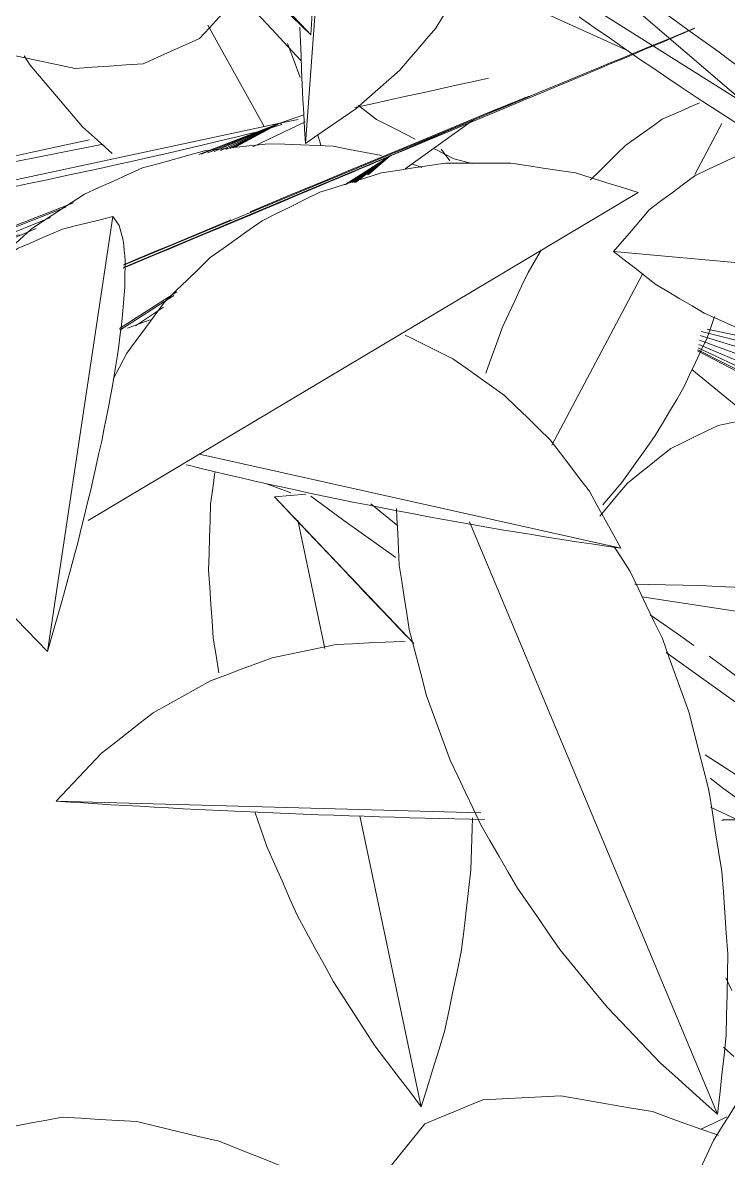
# Model space of a CAD drawing. Header units: metres. Extents: x 13.9 to 26.7, y -0.2 to 3.2.
# Drawn here: x 21.0924 to 21.1383, y 2.2329 to 2.3069 of the extents above; entities that cross this region are included whole.
import ezdxf

# ---------------------------------------------------------------- set-up
doc = ezdxf.new("R2010")
doc.units = ezdxf.units.M
doc.layers.add('Importações nas famílias', color=10, linetype='Continuous', lineweight=5)
doc.layers.add('Vegetação', color=7, linetype='Continuous', lineweight=5)

# ---------------------------------------------------------------- blocks, each defined once
blk = doc.blocks.new('Planta_pergolado_12200 - plantas pergolado_skp_Component_12-V3738-Corte 1')
at = {"layer": 'Importações nas famílias'}
for p, q in [((21.138164, 2.244692), (21.138551, 2.243865)), ((21.138024, 2.240172), (21.138683, 2.239557)), ((21.140449, 2.239613), (21.140714, 2.238953)), ((21.139446, 2.238845), (21.140152, 2.238187))]:
    blk.add_line(p, q, dxfattribs=at)
blk = doc.blocks.new('Planta_pergolado_12200 - plantas pergolado_skp_Component_12-V1578-Corte 1')
at = {"layer": 'Importações nas famílias'}
blk.add_line((16.753862, 2.277724), (16.723552, 2.273117), dxfattribs=at)
at = {"layer": 'Importações nas famílias', "flags": 128}
for points in [[(16.745589, 2.289596), (16.746412, 2.289422), (16.747235, 2.289247), (16.748059, 2.289073), (16.748882, 2.288898)], [(16.748882, 2.288898), (16.749655, 2.288524), (16.750429, 2.28815), (16.751202, 2.287775), (16.751975, 2.287401)], [(16.751975, 2.287401), (16.75268, 2.286836), (16.753386, 2.286271), (16.754091, 2.285706), (16.754796, 2.285141)], [(16.754796, 2.285141), (16.755417, 2.284399), (16.756037, 2.283656), (16.756589, 2.282995)], [(16.745657, 2.278274), (16.744638, 2.278205), (16.743618, 2.278136), (16.742599, 2.278067), (16.741579, 2.277997)], [(16.750013, 2.278461), (16.748924, 2.278415), (16.747835, 2.278368), (16.746746, 2.278321), (16.745657, 2.278274)], [(16.754321, 2.278551), (16.753452, 2.278533), (16.752306, 2.278509), (16.751159, 2.278485), (16.750013, 2.278461)], [(16.737825, 2.277634), (16.736978, 2.277523), (16.736131, 2.277411), (16.735284, 2.2773), (16.734437, 2.277189)], [(16.741579, 2.277997), (16.740641, 2.277907), (16.739702, 2.277816), (16.738764, 2.277725), (16.737825, 2.277634)], [(16.723787, 2.273521), (16.724177, 2.274194), (16.724802, 2.275271), (16.725427, 2.276348), (16.725908, 2.277176)], [(16.731451, 2.276665), (16.730814, 2.276517), (16.730176, 2.276368), (16.729539, 2.276219), (16.728901, 2.276071)], [(16.734437, 2.277189), (16.73369, 2.277058), (16.732944, 2.276927), (16.732197, 2.276796), (16.731451, 2.276665)], [(16.728901, 2.276071), (16.72838, 2.275906), (16.727859, 2.275741), (16.727338, 2.275576), (16.726816, 2.275411)], [(16.726816, 2.275411), (16.726417, 2.275231), (16.726017, 2.275052), (16.725618, 2.274872), (16.725219, 2.274693)], [(16.725219, 2.274693), (16.724946, 2.274501), (16.724673, 2.274309), (16.7244, 2.274117), (16.724127, 2.273925)], [(16.724127, 2.273925), (16.723983, 2.273723), (16.723839, 2.273521), (16.723696, 2.273319), (16.723552, 2.273117)]]:
    blk.add_lwpolyline(points, dxfattribs=at)
blk = doc.blocks.new('Planta_pergolado_12200 - plantas pergolado_skp_Component_17-V3739-Corte 1')
at = {"layer": 'Importações nas famílias'}
for p, q in [((21.119619, 2.298685), (21.120197, 2.297925)), ((21.136502, 2.286534), (21.145351, 2.283795)), ((21.136552, 2.286808), (21.146796, 2.284205)), ((21.142204, 2.285835), (21.136954, 2.286945)), ((21.136321, 2.285533), (21.14271, 2.282203)), ((21.136334, 2.2856), (21.142917, 2.282266)), ((21.13636, 2.285744), (21.142994, 2.282591)), ((21.136399, 2.285962), (21.14175, 2.283669)), ((21.136449, 2.286237), (21.143141, 2.283757)), ((21.13595, 2.284328), (21.139894, 2.281079))]:
    blk.add_line(p, q, dxfattribs=at)
blk = doc.blocks.new('Planta_pergolado_12200 - plantas pergolado_skp_Component_16-V3740-Corte 1')
for name in ['Planta_pergolado_12200 - plantas pergolado_skp_Component_17-V3739-Corte 1', 'Planta_pergolado_12200 - plantas pergolado_skp_Component_12-V3738-Corte 1']:
    blk.add_blockref(name, (0, 0))
at = {"extrusion": (0, 0, -1), "zscale": -1}
blk.add_blockref('Planta_pergolado_12200 - plantas pergolado_skp_Component_12-V1578-Corte 1', (-37.88655, -0.008219), dxfattribs=at)
blk = doc.blocks.new('Planta_pergolado_12200 - plantas pergolado_skp_-V3748-Corte 1')
blk.add_blockref('Planta_pergolado_12200 - plantas pergolado_skp_Component_16-V3740-Corte 1', (0, 0))
blk = doc.blocks.new('Planta_pergolado_12200 - plantas pergolado_skp_-V3749-Corte 1')
blk.add_blockref('Planta_pergolado_12200 - plantas pergolado_skp_-V3748-Corte 1', (0, 0))
blk = doc.blocks.new('Planta_pergolado_12200 - plantas pergolado_skp_Component_12-V1787-Corte 1')
at = {"layer": 'Importações nas famílias'}
blk.add_line((16.755691, 2.30023), (16.705286, 2.295595), dxfattribs=at)
at = {"layer": 'Importações nas famílias', "flags": 128}
for points in [[(16.746856, 2.306849), (16.747743, 2.306429), (16.74863, 2.306009), (16.749518, 2.30559), (16.750405, 2.30517)], [(16.750405, 2.30517), (16.751147, 2.304614), (16.751889, 2.304058), (16.752631, 2.303502), (16.753373, 2.302946)], [(16.753373, 2.302946), (16.753952, 2.302267), (16.754532, 2.301588), (16.755112, 2.300909), (16.755691, 2.30023)], [(16.755691, 2.30023), (16.755005, 2.299695), (16.754319, 2.299159), (16.753633, 2.298624), (16.752947, 2.298088)], [(16.752947, 2.298088), (16.752159, 2.297622), (16.751371, 2.297155), (16.750584, 2.296689), (16.749796, 2.296223)], [(16.749796, 2.296223), (16.748915, 2.295831), (16.748035, 2.295439), (16.747154, 2.295047), (16.746273, 2.294655)]]:
    blk.add_lwpolyline(points, dxfattribs=at)
blk = doc.blocks.new('Planta_pergolado_12200 - plantas pergolado_skp_Component_16-V3874-Corte 1')
at = {"extrusion": (0, 0, -1), "zscale": -0.9999999999999996}
blk.add_blockref('Planta_pergolado_12200 - plantas pergolado_skp_Component_12-V1787-Corte 1', (-37.88655, -0.008219), dxfattribs=at)
blk = doc.blocks.new('Planta_pergolado_12200 - plantas pergolado_skp_-V3877-Corte 1')
blk.add_blockref('Planta_pergolado_12200 - plantas pergolado_skp_Component_16-V3874-Corte 1', (0, 0))
blk = doc.blocks.new('Planta_pergolado_12200 - plantas pergolado_skp_-V3878-Corte 1')
blk.add_blockref('Planta_pergolado_12200 - plantas pergolado_skp_-V3877-Corte 1', (0, 0))
blk = doc.blocks.new('Planta_pergolado_12200 - plantas pergolado_skp_Component_12-V1897-Corte 1')
at = {"layer": 'Importações nas famílias'}
for p, q in [((16.778464, 2.308368), (16.782122, 2.314981)), ((16.794089, 2.312977), (16.793702, 2.312374)), ((16.774759, 2.307166), (16.774962, 2.307832))]:
    blk.add_line(p, q, dxfattribs=at)
at = {"layer": 'Importações nas famílias', "flags": 128}
for points in [[(16.776108, 2.311579), (16.776527, 2.312694), (16.776937, 2.313782)], [(16.793702, 2.312374), (16.792848, 2.311367), (16.791994, 2.310361), (16.79114, 2.309354), (16.790286, 2.308348)], [(16.790286, 2.308348), (16.78932, 2.307483), (16.788354, 2.306619)]]:
    blk.add_lwpolyline(points, dxfattribs=at)
blk = doc.blocks.new('Planta_pergolado_12200 - plantas pergolado_skp_Component_17-V3944-Corte 1')
at = {"layer": 'Importações nas famílias'}
for p, q in [((21.11542, 2.300619), (21.114235, 2.301527)), ((21.120448, 2.298057), (21.119191, 2.298697)), ((21.121639, 2.297742), (21.120448, 2.298057))]:
    blk.add_line(p, q, dxfattribs=at)
at = {"layer": 'Importações nas famílias', "flags": 128}
for points in [[(21.10651, 2.308733), (21.105851, 2.30802), (21.105192, 2.307307), (21.104533, 2.306594), (21.103874, 2.305881)], [(21.110509, 2.304429), (21.109627, 2.305378), (21.108588, 2.306497), (21.107549, 2.307615), (21.10651, 2.308733)], [(21.103874, 2.305881), (21.102959, 2.305473), (21.102044, 2.305064), (21.10113, 2.304656), (21.100215, 2.304247)], [(21.095782, 2.303942), (21.094556, 2.304203), (21.09333, 2.304464), (21.092104, 2.304725), (21.090877, 2.304987)], [(21.100215, 2.304247), (21.099107, 2.304171), (21.097998, 2.304094), (21.09689, 2.304018), (21.095782, 2.303942)], [(21.117934, 2.299338), (21.116677, 2.299979), (21.11542, 2.300619)]]:
    blk.add_lwpolyline(points, dxfattribs=at)
blk = doc.blocks.new('Planta_pergolado_12200 - plantas pergolado_skp_Component_16-V3945-Corte 1')
blk.add_blockref('Planta_pergolado_12200 - plantas pergolado_skp_Component_17-V3944-Corte 1', (0, 0))
at = {"extrusion": (0, 0, -1), "zscale": -0.9999999999999997}
blk.add_blockref('Planta_pergolado_12200 - plantas pergolado_skp_Component_12-V1897-Corte 1', (-37.88655, -0.008219), dxfattribs=at)
blk = doc.blocks.new('Planta_pergolado_12200 - plantas pergolado_skp_-V3962-Corte 1')
blk.add_blockref('Planta_pergolado_12200 - plantas pergolado_skp_Component_16-V3945-Corte 1', (0, 0))
blk = doc.blocks.new('Planta_pergolado_12200 - plantas pergolado_skp_-V3963-Corte 1')
blk.add_blockref('Planta_pergolado_12200 - plantas pergolado_skp_-V3962-Corte 1', (0, 0))
blk = doc.blocks.new('Planta_pergolado_12200 - plantas pergolado_skp_-V4052-Corte 1')
for name in ['Planta_pergolado_12200 - plantas pergolado_skp_-V3963-Corte 1', 'Planta_pergolado_12200 - plantas pergolado_skp_-V3749-Corte 1', 'Planta_pergolado_12200 - plantas pergolado_skp_-V3878-Corte 1']:
    blk.add_blockref(name, (0, 0))
blk = doc.blocks.new('Planta_pergolado_12200 - plantas pergolado_skp_Component_12-V4069-Corte 1')
at = {"layer": 'Importações nas famílias'}
for p, q in [((21.117273, 2.266587), (21.117041, 2.266611)), ((21.094545, 2.256201), (21.122211, 2.255436)), ((21.121489, 2.255026), (21.122442, 2.255009)), ((21.138, 2.255), (21.138754, 2.254979))]:
    blk.add_line(p, q, dxfattribs=at)
at = {"layer": 'Importações nas famílias', "flags": 128}
for points in [[(21.112786, 2.2664), (21.111741, 2.266185), (21.110697, 2.265969), (21.109652, 2.265754), (21.108607, 2.265538)], [(21.117041, 2.266611), (21.115977, 2.266558), (21.114913, 2.266506), (21.11385, 2.266453), (21.112786, 2.2664)], [(21.108607, 2.265538), (21.107606, 2.265165), (21.106605, 2.264792), (21.105604, 2.264419), (21.104603, 2.264046)], [(21.104603, 2.264046), (21.10367, 2.263524), (21.102736, 2.263001), (21.101802, 2.262479), (21.100868, 2.261957)], [(21.100868, 2.261957), (21.100023, 2.261298), (21.099178, 2.260639), (21.098333, 2.25998), (21.097489, 2.259321)], [(21.097489, 2.259321), (21.096753, 2.258541), (21.096017, 2.257761), (21.095281, 2.256981), (21.094545, 2.256201)], [(21.094545, 2.256201), (21.095438, 2.256143), (21.096332, 2.256085), (21.097225, 2.256028), (21.098118, 2.25597)], [(21.098118, 2.25597), (21.099053, 2.255916), (21.099987, 2.255863), (21.100921, 2.25581), (21.101855, 2.255756)], [(21.101855, 2.255756), (21.102819, 2.255708), (21.103784, 2.255659), (21.104748, 2.255611), (21.105713, 2.255563)], [(21.105713, 2.255563), (21.106697, 2.25552), (21.107681, 2.255477), (21.108665, 2.255434), (21.109649, 2.255391)], [(21.109649, 2.255391), (21.110642, 2.255354), (21.111634, 2.255317), (21.112627, 2.25528), (21.11362, 2.255243)], [(21.11362, 2.255243), (21.11461, 2.255213), (21.1156, 2.255182), (21.116591, 2.255151), (21.117581, 2.255121)], [(21.117581, 2.255121), (21.118558, 2.255097), (21.119535, 2.255073), (21.120512, 2.255049), (21.121489, 2.255026)], [(21.137912, 2.254965), (21.138, 2.254967), (21.138754, 2.254979)]]:
    blk.add_lwpolyline(points, dxfattribs=at)
blk = doc.blocks.new('Planta_pergolado_12200 - plantas pergolado_skp_Component_12-V2090-Corte 1')
at = {"layer": 'Importações nas famílias'}
blk.add_line((16.77779, 2.28425), (16.768703, 2.27468), dxfattribs=at)
at = {"layer": 'Importações nas famílias', "flags": 128}
for points in [[(16.775745, 2.284425), (16.776768, 2.284338), (16.77779, 2.28425)], [(16.77779, 2.28425), (16.777441, 2.283881), (16.777092, 2.283512), (16.776744, 2.283143), (16.776395, 2.282774)], [(16.776395, 2.282774), (16.775986, 2.282342), (16.775577, 2.28191), (16.775168, 2.281478), (16.774758, 2.281046)], [(16.774758, 2.281046), (16.774294, 2.280556), (16.773829, 2.280066), (16.773365, 2.279576), (16.7729, 2.279085)], [(16.7729, 2.279085), (16.772385, 2.278542), (16.77187, 2.277999), (16.771355, 2.277456), (16.77084, 2.276913)], [(16.77084, 2.276913), (16.770281, 2.276323), (16.769721, 2.275734), (16.769161, 2.275144)]]:
    blk.add_lwpolyline(points, dxfattribs=at)
blk = doc.blocks.new('Planta_pergolado_12200 - plantas pergolado_skp_Component_12-V4070-Corte 1')
at = {"layer": 'Importações nas famílias'}
blk.add_line((21.136263, 2.217876), (21.156048, 2.245289), dxfattribs=at)
at = {"layer": 'Importações nas famílias', "flags": 128}
for points in [[(21.153641, 2.246564), (21.153033, 2.246445), (21.152245, 2.24629), (21.151458, 2.246136), (21.15067, 2.245982)], [(21.15067, 2.245982), (21.149901, 2.245667), (21.149131, 2.245353), (21.148361, 2.245039), (21.147591, 2.244725)], [(21.156671, 2.24393), (21.156745, 2.244588), (21.156819, 2.245246)], [(21.147591, 2.244725), (21.146857, 2.244258), (21.146123, 2.243791), (21.145389, 2.243324), (21.144655, 2.242858)], [(21.156016, 2.241171), (21.15618, 2.241861), (21.156343, 2.242551), (21.156507, 2.24324), (21.156671, 2.24393)], [(21.144655, 2.242858), (21.143973, 2.242249), (21.143292, 2.241641), (21.142611, 2.241033), (21.14193, 2.240424)], [(21.155011, 2.238316), (21.155262, 2.23903), (21.155514, 2.239744), (21.155765, 2.240457), (21.156016, 2.241171)], [(21.14193, 2.240424), (21.141318, 2.239689), (21.140705, 2.238953), (21.140093, 2.238218), (21.139481, 2.237482)], [(21.153667, 2.235397), (21.154003, 2.236127), (21.154339, 2.236857), (21.154675, 2.237587), (21.155011, 2.238316)], [(21.139481, 2.237482), (21.138952, 2.236636), (21.138423, 2.235791), (21.137894, 2.234945), (21.137365, 2.2341)], [(21.151998, 2.232447), (21.152416, 2.233185), (21.152833, 2.233922), (21.15325, 2.23466), (21.153667, 2.235397)], [(21.137365, 2.2341), (21.136932, 2.233164), (21.136498, 2.232228), (21.136065, 2.231292), (21.135632, 2.230356)], [(21.150024, 2.229498), (21.150518, 2.230235), (21.151011, 2.230972), (21.151505, 2.23171), (21.151998, 2.232447)], [(21.135632, 2.230356), (21.135304, 2.229352), (21.134977, 2.228348), (21.134649, 2.227344), (21.134322, 2.22634)], [(21.147766, 2.226582), (21.14833, 2.227311), (21.148895, 2.22804), (21.149459, 2.228769), (21.150024, 2.229498)], [(21.134322, 2.22634), (21.134108, 2.225292), (21.133894, 2.224243), (21.13368, 2.223194), (21.133466, 2.222145)], [(21.145248, 2.223733), (21.145878, 2.224446), (21.146507, 2.225158), (21.147136, 2.22587), (21.147766, 2.226582)], [(21.1425, 2.220982), (21.143187, 2.22167), (21.143874, 2.222358), (21.144561, 2.223046), (21.145248, 2.223733)], [(21.133466, 2.222145), (21.133371, 2.221077), (21.133276, 2.220008), (21.133222, 2.219405)], [(21.139552, 2.21836), (21.140289, 2.219015), (21.141026, 2.219671), (21.141763, 2.220327), (21.1425, 2.220982)], [(21.137912, 2.217063), (21.137994, 2.217127), (21.138773, 2.217744), (21.139552, 2.21836)]]:
    blk.add_lwpolyline(points, dxfattribs=at)
blk = doc.blocks.new('Planta_pergolado_12200 - plantas pergolado_skp_Component_17-V4071-Corte 1')
at = {"layer": 'Importações nas famílias'}
for p, q in [((21.116796, 2.274145), (21.115033, 2.27558)), ((21.13427, 2.265891), (21.150182, 2.254449)), ((21.136809, 2.259212), (21.155738, 2.247076)), ((21.138044, 2.257004), (21.137136, 2.257689)), ((21.144819, 2.25221), (21.137161, 2.255812))]:
    blk.add_line(p, q, dxfattribs=at)
at = {"layer": 'Importações nas famílias', "flags": 128}
for points in [[(21.113279, 2.274484), (21.112204, 2.275282), (21.111128, 2.276081)], [(21.116676, 2.272083), (21.115544, 2.272883), (21.114412, 2.273684), (21.113279, 2.274484)], [(21.133243, 2.268347), (21.134093, 2.267749), (21.135086, 2.26705), (21.13608, 2.266351)], [(21.137073, 2.265651), (21.138033, 2.264946), (21.138992, 2.264241), (21.139952, 2.263536), (21.140911, 2.262831)], [(21.141968, 2.254169), (21.140987, 2.254878), (21.140006, 2.255586), (21.139025, 2.256295), (21.138044, 2.257004)]]:
    blk.add_lwpolyline(points, dxfattribs=at)
blk = doc.blocks.new('Planta_pergolado_12200 - plantas pergolado_skp_Component_16-V4072-Corte 1')
at = {"extrusion": (0, 0, -1), "zscale": -0.9999999999999996}
blk.add_blockref('Planta_pergolado_12200 - plantas pergolado_skp_Component_12-V2090-Corte 1', (-37.88655, -0.008219), dxfattribs=at)
for name in ['Planta_pergolado_12200 - plantas pergolado_skp_Component_17-V4071-Corte 1', 'Planta_pergolado_12200 - plantas pergolado_skp_Component_12-V4069-Corte 1', 'Planta_pergolado_12200 - plantas pergolado_skp_Component_12-V4070-Corte 1']:
    blk.add_blockref(name, (0, 0))
blk = doc.blocks.new('Planta_pergolado_12200 - plantas pergolado_skp_Component_12-V2126-Corte 1')
at = {"layer": 'Importações nas famílias'}
blk.add_line((16.774926, 2.31875), (16.775775, 2.307268), dxfattribs=at)
at = {"layer": 'Importações nas famílias', "flags": 128}
for points in [[(16.767276, 2.314785), (16.766831, 2.315506), (16.766386, 2.316226), (16.76594, 2.316946), (16.765495, 2.317666)], [(16.769622, 2.31205), (16.769036, 2.312734), (16.768449, 2.313418), (16.767863, 2.314102), (16.767276, 2.314785)], [(16.776126, 2.314857), (16.776091, 2.313923), (16.776057, 2.312989), (16.776022, 2.312055), (16.775988, 2.311121)], [(16.772477, 2.309525), (16.771764, 2.310156), (16.77105, 2.310787), (16.770336, 2.311419), (16.769622, 2.31205)], [(16.775988, 2.311121), (16.775934, 2.310158), (16.775881, 2.309194), (16.775828, 2.308231), (16.775775, 2.307268)], [(16.775775, 2.307268), (16.774951, 2.307832), (16.774126, 2.308396), (16.773302, 2.30896), (16.772477, 2.309525)]]:
    blk.add_lwpolyline(points, dxfattribs=at)
blk = doc.blocks.new('Planta_pergolado_12200 - plantas pergolado_skp_Component_12-V4095-Corte 1')
at = {"layer": 'Importações nas famílias'}
for p, q in [((21.081474, 2.334827), (21.094654, 2.322074)), ((21.106298, 2.310807), (21.11114, 2.306122))]:
    blk.add_line(p, q, dxfattribs=at)
at = {"layer": 'Importações nas famílias', "flags": 128}
for points in [[(21.084011, 2.336823), (21.082944, 2.336743), (21.081877, 2.336662), (21.08081, 2.336582), (21.079809, 2.336507)], [(21.088266, 2.336498), (21.087202, 2.336579), (21.086139, 2.336661), (21.085075, 2.336742), (21.084011, 2.336823)], [(21.079743, 2.336502), (21.080277, 2.33604), (21.080811, 2.335578), (21.081345, 2.335116), (21.081879, 2.334654)], [(21.081879, 2.334654), (21.082458, 2.334139), (21.083038, 2.333624), (21.083617, 2.333109), (21.084197, 2.332594)], [(21.084197, 2.332594), (21.084816, 2.332031), (21.085434, 2.331469), (21.086053, 2.330906), (21.086672, 2.330344)], [(21.086672, 2.330344), (21.087323, 2.32974), (21.087974, 2.329136), (21.088625, 2.328532), (21.089276, 2.327928)], [(21.089276, 2.327928), (21.089952, 2.32729), (21.090628, 2.326651), (21.091304, 2.326013), (21.09198, 2.325374)], [(21.09198, 2.325374), (21.092673, 2.324708), (21.093367, 2.324043), (21.094061, 2.323377), (21.094754, 2.322711)], [(21.107264, 2.310182), (21.107929, 2.309493), (21.108594, 2.308804)], [(21.11114, 2.306122), (21.111201, 2.307174), (21.111263, 2.308227), (21.111325, 2.30928), (21.111387, 2.310333)], [(21.108594, 2.308804), (21.10923, 2.308133), (21.109867, 2.307463), (21.110503, 2.306792), (21.11114, 2.306122)]]:
    blk.add_lwpolyline(points, dxfattribs=at)
blk = doc.blocks.new('Planta_pergolado_12200 - plantas pergolado_skp_Component_12-V4096-Corte 1')
at = {"layer": 'Importações nas famílias'}
for p, q in [((21.136152, 2.297019), (21.137912, 2.300348)), ((21.139246, 2.299143), (21.139149, 2.299891)), ((21.139246, 2.298367), (21.139246, 2.299143)), ((21.126829, 2.279391), (21.13275, 2.290587))]:
    blk.add_line(p, q, dxfattribs=at)
at = {"layer": 'Importações nas famílias', "flags": 128}
for points in [[(21.136451, 2.301703), (21.135845, 2.301434), (21.135239, 2.301166), (21.134633, 2.300898), (21.134028, 2.30063)], [(21.134028, 2.30063), (21.133432, 2.300208), (21.132836, 2.299786), (21.13224, 2.299364), (21.131644, 2.298942)], [(21.131644, 2.298942), (21.131073, 2.298377), (21.130501, 2.297811), (21.129929, 2.297245), (21.129357, 2.29668)], [(21.126142, 2.292092), (21.125767, 2.291464), (21.125282, 2.290654)], [(21.125282, 2.290654), (21.124859, 2.289748), (21.124436, 2.288843), (21.124013, 2.287937), (21.12359, 2.287032)], [(21.136939, 2.286377), (21.137225, 2.287187), (21.137434, 2.287776)], [(21.12359, 2.287032), (21.123238, 2.286053), (21.122886, 2.285073), (21.122535, 2.284094)], [(21.135429, 2.283164), (21.135806, 2.283967), (21.136184, 2.28477), (21.136561, 2.285574), (21.136939, 2.286377)], [(21.133573, 2.280013), (21.134037, 2.280801), (21.134501, 2.281588), (21.134965, 2.282376), (21.135429, 2.283164)], [(21.131392, 2.276961), (21.131937, 2.277724), (21.132483, 2.278487), (21.133028, 2.27925), (21.133573, 2.280013)], [(21.130151, 2.2755), (21.130772, 2.27623), (21.131392, 2.276961)]]:
    blk.add_lwpolyline(points, dxfattribs=at)
blk = doc.blocks.new('Planta_pergolado_12200 - plantas pergolado_skp_Component_17-V4097-Corte 1')
at = {"layer": 'Importações nas famílias'}
for p, q in [((21.117881, 2.31521), (21.139598, 2.301525)), ((21.139598, 2.301525), (21.126012, 2.313193)), ((21.131846, 2.305055), (21.11814, 2.311297))]:
    blk.add_line(p, q, dxfattribs=at)
at = {"layer": 'Importações nas famílias', "flags": 128}
for points in [[(21.133734, 2.307866), (21.134709, 2.307163), (21.135685, 2.306461), (21.13666, 2.305759), (21.137635, 2.305056)], [(21.132551, 2.304551), (21.131565, 2.305237), (21.130579, 2.305924), (21.129593, 2.30661), (21.128607, 2.307296)], [(21.137635, 2.305056), (21.138528, 2.304393), (21.139421, 2.30373), (21.140314, 2.303066), (21.141207, 2.302403)], [(21.136236, 2.302066), (21.135315, 2.302687), (21.134394, 2.303308), (21.133472, 2.30393), (21.132551, 2.304551)], [(21.13941, 2.30001), (21.138617, 2.300524), (21.137823, 2.301038), (21.13703, 2.301552), (21.136236, 2.302066)]]:
    blk.add_lwpolyline(points, dxfattribs=at)
blk = doc.blocks.new('Planta_pergolado_12200 - plantas pergolado_skp_Component_16-V4098-Corte 1')
for name in ['Planta_pergolado_12200 - plantas pergolado_skp_Component_17-V4097-Corte 1', 'Planta_pergolado_12200 - plantas pergolado_skp_Component_12-V4095-Corte 1', 'Planta_pergolado_12200 - plantas pergolado_skp_Component_12-V4096-Corte 1']:
    blk.add_blockref(name, (0, 0))
at = {"extrusion": (0, 0, -1), "zscale": -0.9999999999999997}
blk.add_blockref('Planta_pergolado_12200 - plantas pergolado_skp_Component_12-V2126-Corte 1', (-37.88655, -0.008219), dxfattribs=at)
blk = doc.blocks.new('Planta_pergolado_12200 - plantas pergolado_skp_Component_17-V4128-Corte 1')
at = {"layer": 'Importações nas famílias', "flags": 128}
for points in [[(21.122334, 2.236739), (21.121388, 2.23635), (21.120442, 2.235962), (21.119496, 2.235574), (21.118549, 2.235185)], [(21.127422, 2.237007), (21.12615, 2.23694), (21.124878, 2.236873), (21.123606, 2.236806), (21.122334, 2.236739)], [(21.133379, 2.235968), (21.13189, 2.236228), (21.130401, 2.236487), (21.128912, 2.236747), (21.127422, 2.237007)], [(21.137686, 2.234427), (21.136537, 2.234838), (21.134958, 2.235403), (21.133379, 2.235968)], [(21.094931, 2.235608), (21.093932, 2.235422), (21.092933, 2.235235), (21.091934, 2.235049), (21.090935, 2.234863)], [(21.099787, 2.235327), (21.098573, 2.235397), (21.097359, 2.235467), (21.096145, 2.235538), (21.094931, 2.235608)], [(21.10517, 2.234038), (21.103824, 2.23436), (21.102478, 2.234682), (21.101132, 2.235004), (21.099787, 2.235327)], [(21.118549, 2.235185), (21.11801, 2.234508), (21.11747, 2.233832), (21.116931, 2.233155), (21.116391, 2.232479)], [(21.110715, 2.231829), (21.109329, 2.232381), (21.107943, 2.232933), (21.106556, 2.233485), (21.10517, 2.234038)]]:
    blk.add_lwpolyline(points, dxfattribs=at)
blk = doc.blocks.new('Planta_pergolado_12200 - plantas pergolado_skp_Component_16-V4129-Corte 1')
blk.add_blockref('Planta_pergolado_12200 - plantas pergolado_skp_Component_17-V4128-Corte 1', (0, 0))
blk = doc.blocks.new('Planta_pergolado_12200 - plantas pergolado_skp_-V4135-Corte 1')
blk.add_blockref('Planta_pergolado_12200 - plantas pergolado_skp_Component_16-V4129-Corte 1', (0, 0))
blk = doc.blocks.new('Planta_pergolado_12200 - plantas pergolado_skp_-V4136-Corte 1')
for name in ['Planta_pergolado_12200 - plantas pergolado_skp_Component_16-V4098-Corte 1', 'Planta_pergolado_12200 - plantas pergolado_skp_-V4135-Corte 1', 'Planta_pergolado_12200 - plantas pergolado_skp_Component_16-V4072-Corte 1']:
    blk.add_blockref(name, (0, 0))
blk = doc.blocks.new('Planta_pergolado_12200 - plantas pergolado_skp_Component_12-V4166-Corte 1')
at = {"layer": 'Importações nas famílias', "flags": 128}
for points in [[(21.090188, 2.292756), (21.091171, 2.292932), (21.092154, 2.293108)], [(21.109831, 2.276286), (21.108902, 2.276638), (21.108189, 2.276907)]]:
    blk.add_lwpolyline(points, dxfattribs=at)
blk = doc.blocks.new('Planta_pergolado_12200 - plantas pergolado_skp_Component_12-V2238-Corte 1')
at = {"layer": 'Importações nas famílias'}
for p, q in [((16.768771, 2.305925), (16.768179, 2.305715)), ((16.800744, 2.288884), (16.801519, 2.288605))]:
    blk.add_line(p, q, dxfattribs=at)
at = {"layer": 'Importações nas famílias', "flags": 128}
for points in [[(16.773953, 2.307088), (16.772909, 2.306886), (16.771865, 2.306684), (16.770822, 2.306483)], [(16.778178, 2.307256), (16.777122, 2.307214), (16.776066, 2.307172), (16.775009, 2.30713), (16.773953, 2.307088)], [(16.782354, 2.306783), (16.78131, 2.306901), (16.780266, 2.307019), (16.779222, 2.307138), (16.778178, 2.307256)], [(16.786382, 2.305678), (16.785375, 2.305954), (16.784368, 2.30623), (16.783361, 2.306506), (16.782354, 2.306783)], [(16.790169, 2.303969), (16.789222, 2.304396), (16.788276, 2.304824), (16.787329, 2.305251), (16.786382, 2.305678)], [(16.793625, 2.301695), (16.792761, 2.302264), (16.791897, 2.302832), (16.791033, 2.303401), (16.790169, 2.303969)], [(16.796669, 2.29891), (16.795908, 2.299606), (16.795147, 2.300302), (16.794386, 2.300999), (16.793625, 2.301695)]]:
    blk.add_lwpolyline(points, dxfattribs=at)
blk = doc.blocks.new('Planta_pergolado_12200 - plantas pergolado_skp_Component_17-V4168-Corte 1')
at = {"layer": 'Importações nas famílias'}
for p, q in [((21.109119, 2.300371), (21.090772, 2.296435)), ((21.109119, 2.300371), (21.10384, 2.298331)), ((21.109119, 2.300371), (21.103997, 2.298361)), ((21.109119, 2.300371), (21.104417, 2.298442)), ((21.109119, 2.300371), (21.104842, 2.298523)), ((21.109119, 2.300371), (21.105246, 2.298601)), ((21.109119, 2.300371), (21.105603, 2.298669)), ((21.109119, 2.300371), (21.105886, 2.298724)), ((21.109119, 2.300371), (21.106075, 2.29876)), ((21.109119, 2.300371), (21.106284, 2.298846)), ((21.107353, 2.298839), (21.110755, 2.30047)), ((21.109119, 2.300371), (21.110668, 2.300927)), ((21.110309, 2.300621), (21.109119, 2.300371)), ((21.109119, 2.300371), (21.10915, 2.30035)), ((21.091045, 2.297692), (21.097614, 2.298998)), ((21.095672, 2.295174), (21.089945, 2.29296)), ((21.095164, 2.294894), (21.089925, 2.292838)), ((21.094168, 2.294236), (21.090675, 2.292803)), ((21.093233, 2.293508), (21.091862, 2.292916))]:
    blk.add_line(p, q, dxfattribs=at)
at = {"layer": 'Importações nas famílias', "flags": 128}
for points in [[(21.122695, 2.303309), (21.121649, 2.303075), (21.120602, 2.302841), (21.119556, 2.302607), (21.11851, 2.302373)], [(21.11851, 2.302373), (21.117352, 2.302123), (21.116195, 2.301872), (21.115037, 2.301622), (21.113991, 2.301395)], [(21.109182, 2.300328), (21.109213, 2.300307), (21.109244, 2.300285)], [(21.108132, 2.299942), (21.107564, 2.299798), (21.106996, 2.299654), (21.106428, 2.29951), (21.10586, 2.299365)], [(21.109244, 2.300285), (21.108966, 2.3002), (21.108688, 2.300114), (21.10841, 2.300028), (21.108132, 2.299942)], [(21.092776, 2.29844), (21.094087, 2.298724), (21.095398, 2.299009), (21.096709, 2.299294)], [(21.10586, 2.299365), (21.105041, 2.299172), (21.104221, 2.298979), (21.103402, 2.298786), (21.102582, 2.298593)], [(21.090966, 2.298032), (21.091622, 2.29818), (21.092776, 2.29844)], [(21.102582, 2.298593), (21.101567, 2.298365), (21.100552, 2.298136), (21.099537, 2.297908), (21.098522, 2.297679)], [(21.098522, 2.297679), (21.097381, 2.29743), (21.096239, 2.297182), (21.095098, 2.296933), (21.093956, 2.296685)], [(21.093956, 2.296685), (21.092766, 2.296433), (21.091576, 2.296182), (21.090676, 2.295991)]]:
    blk.add_lwpolyline(points, dxfattribs=at)
blk = doc.blocks.new('Planta_pergolado_12200 - plantas pergolado_skp_Component_16-V4169-Corte 1')
for name in ['Planta_pergolado_12200 - plantas pergolado_skp_Component_17-V4168-Corte 1', 'Planta_pergolado_12200 - plantas pergolado_skp_Component_12-V4166-Corte 1']:
    blk.add_blockref(name, (0, 0))
at = {"extrusion": (0, 0, -1), "zscale": -0.9999999999999993}
blk.add_blockref('Planta_pergolado_12200 - plantas pergolado_skp_Component_12-V2238-Corte 1', (-37.88655, -0.008219), dxfattribs=at)
blk = doc.blocks.new('Planta_pergolado_12200 - plantas pergolado_skp_Component_12-V2284-Corte 1')
at = {"layer": 'Importações nas famílias'}
for p, q in [((16.776273, 2.282716), (16.774512, 2.274359)), ((16.772215, 2.26346), (16.768221, 2.244505))]:
    blk.add_line(p, q, dxfattribs=at)
at = {"layer": 'Importações nas famílias', "flags": 128}
for points in [[(16.781661, 2.285836), (16.781804, 2.284806), (16.781947, 2.283776)], [(16.781947, 2.283776), (16.781981, 2.282702), (16.782014, 2.281627), (16.782048, 2.280552), (16.782081, 2.279477)], [(16.782081, 2.279477), (16.782005, 2.278369), (16.781929, 2.277261), (16.781853, 2.276153), (16.781776, 2.275046)], [(16.781776, 2.275046), (16.781591, 2.273917), (16.781406, 2.272788)], [(16.76499, 2.259942), (16.764953, 2.261285), (16.764916, 2.262628), (16.764896, 2.263337)], [(16.779075, 2.263719), (16.77868, 2.262587), (16.778284, 2.261454)], [(16.778284, 2.261454), (16.777789, 2.260339), (16.777294, 2.259224), (16.776799, 2.258108), (16.776304, 2.256993)], [(16.765614, 2.254601), (16.765458, 2.255936), (16.765302, 2.257272), (16.765146, 2.258607), (16.76499, 2.259942)], [(16.776304, 2.256993), (16.775715, 2.255907), (16.775126, 2.254821), (16.774537, 2.253735), (16.773948, 2.252649)], [(16.7667, 2.249415), (16.766428, 2.250711), (16.766157, 2.252008), (16.765885, 2.253304), (16.765614, 2.254601)], [(16.773948, 2.252649), (16.773272, 2.251605), (16.772596, 2.25056), (16.77192, 2.249516), (16.771244, 2.248471)], [(16.768221, 2.244505), (16.767841, 2.245733), (16.76746, 2.24696), (16.76708, 2.248187), (16.7667, 2.249415)], [(16.771244, 2.248471), (16.770488, 2.24748), (16.769733, 2.246488), (16.768977, 2.245497), (16.768221, 2.244505)]]:
    blk.add_lwpolyline(points, dxfattribs=at)
blk = doc.blocks.new('Planta_pergolado_12200 - plantas pergolado_skp_Component_17-V4196-Corte 1')
at = {"layer": 'Importações nas famílias', "flags": 128}
blk.add_lwpolyline([(21.136537, 2.234822), (21.137331, 2.235201), (21.138222, 2.235627)], dxfattribs=at)
blk = doc.blocks.new('Planta_pergolado_12200 - plantas pergolado_skp_Component_16-V4197-Corte 1')
at = {"extrusion": (0, 0, -1), "zscale": -1}
blk.add_blockref('Planta_pergolado_12200 - plantas pergolado_skp_Component_12-V2284-Corte 1', (-37.88655, -0.008219), dxfattribs=at)
blk.add_blockref('Planta_pergolado_12200 - plantas pergolado_skp_Component_17-V4196-Corte 1', (0, 0))
blk = doc.blocks.new('Planta_pergolado_12200 - plantas pergolado_skp_-V4198-Corte 1')
blk.add_blockref('Planta_pergolado_12200 - plantas pergolado_skp_Component_16-V4197-Corte 1', (0, 0))
blk = doc.blocks.new('Planta_pergolado_12200 - plantas pergolado_skp_-V4199-Corte 1')
for name in ['Planta_pergolado_12200 - plantas pergolado_skp_-V4198-Corte 1', 'Planta_pergolado_12200 - plantas pergolado_skp_Component_16-V4169-Corte 1']:
    blk.add_blockref(name, (0, 0))
blk = doc.blocks.new('Planta_pergolado_12200 - plantas pergolado_skp_Component_12-V1659-Corte 1')
at = {"layer": 'Importações nas famílias'}
blk.add_line((16.727621, 2.448874), (16.730384, 2.420358), dxfattribs=at)
at = {"layer": 'Importações nas famílias', "flags": 128}
for points in [[(16.727184, 2.44832), (16.727104, 2.448083), (16.727025, 2.447845), (16.726946, 2.447608), (16.726867, 2.447371)], [(16.727621, 2.448874), (16.727512, 2.448735), (16.727402, 2.448597), (16.727293, 2.448459), (16.727184, 2.44832)], [(16.730855, 2.447898), (16.730047, 2.448142), (16.729238, 2.448386), (16.728429, 2.44863), (16.727621, 2.448874)], [(16.733666, 2.446505), (16.732963, 2.446853), (16.732261, 2.447202), (16.731558, 2.44755), (16.730855, 2.447898)], [(16.726867, 2.447371), (16.726818, 2.447037), (16.72677, 2.446703), (16.726721, 2.446369), (16.726673, 2.446035)], [(16.735987, 2.444728), (16.735407, 2.445172), (16.734827, 2.445616), (16.734246, 2.446061), (16.733666, 2.446505)], [(16.726673, 2.446035), (16.726656, 2.445609), (16.726639, 2.445182), (16.726622, 2.444756), (16.726605, 2.44433)], [(16.737765, 2.442607), (16.737321, 2.443138), (16.736876, 2.443668), (16.736432, 2.444198), (16.735987, 2.444728)], [(16.726605, 2.44433), (16.726619, 2.443815), (16.726634, 2.443301), (16.726649, 2.442786), (16.726663, 2.442272)], [(16.738957, 2.440194), (16.738659, 2.440797), (16.738361, 2.441401), (16.738063, 2.442004), (16.737765, 2.442607)], [(16.726663, 2.442272), (16.726709, 2.441675), (16.726755, 2.441078), (16.726801, 2.440482), (16.726847, 2.439885)], [(16.739536, 2.437544), (16.739391, 2.438207), (16.739247, 2.438869), (16.739102, 2.439532), (16.738957, 2.440194)], [(16.726847, 2.439885), (16.726924, 2.439213), (16.727001, 2.43854), (16.727078, 2.437868), (16.727155, 2.437196)], [(16.727155, 2.437196), (16.727262, 2.436455), (16.727369, 2.435715), (16.727476, 2.434975), (16.727583, 2.434234)], [(16.739488, 2.43472), (16.7395, 2.435426), (16.739512, 2.436132), (16.739524, 2.436838), (16.739536, 2.437544)], [(16.738814, 2.431788), (16.738982, 2.432521), (16.739151, 2.433254), (16.739319, 2.433987), (16.739488, 2.43472)], [(16.727583, 2.434234), (16.727719, 2.433434), (16.727855, 2.432634), (16.727991, 2.431833), (16.728127, 2.431033)], [(16.737529, 2.428816), (16.73785, 2.429559), (16.738171, 2.430302), (16.738493, 2.431045), (16.738814, 2.431788)], [(16.728127, 2.431033), (16.72829, 2.430182), (16.728453, 2.42933), (16.728616, 2.428479), (16.72878, 2.427627)], [(16.735665, 2.425875), (16.736131, 2.42661), (16.736597, 2.427345), (16.737063, 2.428081), (16.737529, 2.428816)], [(16.72878, 2.427627), (16.728968, 2.426735), (16.729157, 2.425842), (16.729346, 2.424949), (16.729535, 2.424056)], [(16.733265, 2.423033), (16.733865, 2.423744), (16.734465, 2.424454), (16.735065, 2.425164), (16.735665, 2.425875)], [(16.729535, 2.424056), (16.729747, 2.423131), (16.72996, 2.422207), (16.730172, 2.421282), (16.730384, 2.420358)], [(16.730384, 2.420358), (16.731104, 2.421026), (16.731824, 2.421695), (16.732544, 2.422364), (16.733265, 2.423033)]]:
    blk.add_lwpolyline(points, dxfattribs=at)
blk = doc.blocks.new('Planta_pergolado_12200 - plantas pergolado_skp_Component_12-V4237-Corte 1')
at = {"layer": 'Importações nas famílias'}
blk.add_line((21.13133, 2.272673), (21.10388, 2.278814), dxfattribs=at)
at = {"layer": 'Importações nas famílias', "flags": 128}
for points in [[(21.099184, 2.287016), (21.10012, 2.287365), (21.100665, 2.287568)], [(21.117273, 2.286568), (21.117657, 2.286377), (21.118567, 2.285925), (21.119478, 2.285473), (21.120389, 2.28502)], [(21.120389, 2.28502), (21.121227, 2.284425), (21.122066, 2.283829), (21.122904, 2.283233), (21.123743, 2.282638)], [(21.123743, 2.282638), (21.124489, 2.281913), (21.125236, 2.281188), (21.125983, 2.280464), (21.126729, 2.279739)], [(21.126729, 2.279739), (21.127366, 2.278902), (21.128004, 2.278065), (21.128641, 2.277228), (21.129278, 2.276391)], [(21.104734, 2.277694), (21.103897, 2.277901), (21.103061, 2.278109), (21.103034, 2.278116)], [(21.108274, 2.276874), (21.107389, 2.277079), (21.106504, 2.277284), (21.105619, 2.277489), (21.104734, 2.277694)], [(21.111971, 2.276075), (21.111047, 2.276275), (21.110122, 2.276474), (21.109198, 2.276674), (21.108274, 2.276874)], [(21.115783, 2.275304), (21.11483, 2.275497), (21.113877, 2.275689), (21.112924, 2.275882), (21.111971, 2.276075)], [(21.129278, 2.276391), (21.129791, 2.275462), (21.130304, 2.274532), (21.130817, 2.273603), (21.13133, 2.272673)], [(21.119668, 2.274571), (21.118697, 2.274754), (21.117726, 2.274937), (21.116754, 2.275121), (21.115783, 2.275304)], [(21.123584, 2.273883), (21.122605, 2.274055), (21.121626, 2.274227), (21.120647, 2.274399), (21.119668, 2.274571)], [(21.127485, 2.273248), (21.12651, 2.273407), (21.125534, 2.273565), (21.124559, 2.273724), (21.123584, 2.273883)], [(21.13133, 2.272673), (21.130368, 2.272817), (21.129407, 2.272961), (21.128446, 2.273104), (21.127485, 2.273248)]]:
    blk.add_lwpolyline(points, dxfattribs=at)
blk = doc.blocks.new('Planta_pergolado_12200 - plantas pergolado_skp_Component_12-V4238-Corte 1')
at = {"layer": 'Importações nas famílias'}
blk.add_line((21.132465, 2.295864), (21.096634, 2.274492), dxfattribs=at)
at = {"layer": 'Importações nas famílias', "flags": 128}
for points in [[(21.115725, 2.297137), (21.11677, 2.297296), (21.117815, 2.297455), (21.118859, 2.297614), (21.119904, 2.297773)], [(21.119904, 2.297773), (21.120966, 2.297772), (21.122028, 2.297772), (21.123091, 2.297771), (21.124153, 2.29777)], [(21.124153, 2.29777), (21.125208, 2.29761), (21.126263, 2.29745), (21.127318, 2.297289), (21.128373, 2.297129)], [(21.111716, 2.295876), (21.112718, 2.296191), (21.113721, 2.296506), (21.114723, 2.296821), (21.115725, 2.297137)], [(21.128373, 2.297129), (21.129396, 2.296813), (21.130419, 2.296496), (21.131442, 2.29618), (21.132465, 2.295864)], [(21.107969, 2.294021), (21.108906, 2.294485), (21.109842, 2.294949), (21.110779, 2.295412), (21.111716, 2.295876)], [(21.104573, 2.291616), (21.105422, 2.292217), (21.106271, 2.292819), (21.10712, 2.29342), (21.107969, 2.294021)], [(21.101607, 2.288716), (21.102349, 2.289441), (21.10309, 2.290166), (21.103831, 2.290891), (21.104573, 2.291616)], [(21.099141, 2.285389), (21.099758, 2.286221), (21.100374, 2.287052), (21.100991, 2.287884), (21.101607, 2.288716)], [(21.098259, 2.283689), (21.098664, 2.28447), (21.099141, 2.285389)]]:
    blk.add_lwpolyline(points, dxfattribs=at)
blk = doc.blocks.new('Planta_pergolado_12200 - plantas pergolado_skp_Component_17-V4239-Corte 1')
at = {"layer": 'Importações nas famílias'}
for p, q in [((21.098927, 2.291114), (21.12173, 2.300595)), ((21.116306, 2.29824), (21.12173, 2.300595)), ((21.117273, 2.297399), (21.12173, 2.300595)), ((21.116306, 2.29824), (21.09892, 2.29098)), ((21.116306, 2.29824), (21.113356, 2.29636)), ((21.116306, 2.29824), (21.113444, 2.296395)), ((21.116306, 2.29824), (21.113721, 2.296515)), ((21.116306, 2.29824), (21.113815, 2.296506)), ((21.116306, 2.29824), (21.113932, 2.296506)), ((21.116306, 2.29824), (21.11405, 2.296506)), ((21.116306, 2.29824), (21.114794, 2.297019)), ((21.116306, 2.29824), (21.114851, 2.297019)), ((21.116306, 2.29824), (21.114881, 2.297019)), ((21.102409, 2.289385), (21.098676, 2.287006)), ((21.102207, 2.289154), (21.09868, 2.28688)), ((21.101538, 2.288386), (21.099703, 2.287162))]:
    blk.add_line(p, q, dxfattribs=at)
at = {"layer": 'Importações nas famílias', "flags": 128}
for points in [[(21.136008, 2.306498), (21.135688, 2.306361), (21.135368, 2.306225), (21.135048, 2.306088), (21.134728, 2.305952)], [(21.135088, 2.306138), (21.135349, 2.306244), (21.13561, 2.30635), (21.13587, 2.306456), (21.136131, 2.306561)], [(21.136131, 2.306561), (21.136101, 2.306545), (21.13607, 2.30653), (21.136039, 2.306514), (21.136008, 2.306498)], [(21.134728, 2.305952), (21.13414, 2.305704), (21.133552, 2.305456), (21.132964, 2.305208), (21.132376, 2.304961)], [(21.132949, 2.305257), (21.133484, 2.305477), (21.134019, 2.305697), (21.134553, 2.305918), (21.135088, 2.306138)], [(21.132376, 2.304961), (21.131561, 2.304618), (21.130745, 2.304276), (21.12993, 2.303934), (21.129115, 2.303591)], [(21.129862, 2.303977), (21.130634, 2.304297), (21.131406, 2.304617), (21.132178, 2.304937), (21.132949, 2.305257)], [(21.129115, 2.303591), (21.128127, 2.303178), (21.12714, 2.302765), (21.126152, 2.302351), (21.125165, 2.301938)], [(21.126035, 2.302387), (21.126991, 2.302785), (21.127948, 2.303182), (21.128905, 2.30358), (21.129862, 2.303977)], [(21.125165, 2.301938), (21.124073, 2.301482), (21.122981, 2.301025), (21.121888, 2.300569), (21.120796, 2.300113)], [(21.12173, 2.300595), (21.122806, 2.301043), (21.123882, 2.301491), (21.124959, 2.301939), (21.126035, 2.302387)], [(21.123186, 2.301255), (21.123643, 2.301442), (21.1241, 2.30163), (21.124556, 2.301817), (21.125013, 2.302004)], [(21.12538, 2.302143), (21.125098, 2.302022), (21.124816, 2.301901), (21.124535, 2.301781), (21.124253, 2.30166)], [(21.125013, 2.302004), (21.125105, 2.302039), (21.125197, 2.302074), (21.125288, 2.302109), (21.12538, 2.302143)], [(21.120053, 2.299959), (21.120836, 2.300283), (21.121619, 2.300607), (21.122402, 2.300931), (21.123186, 2.301255)], [(21.124253, 2.30166), (21.123622, 2.301393), (21.122991, 2.301127), (21.122361, 2.300861), (21.12173, 2.300595)], [(21.115882, 2.298227), (21.116925, 2.29866), (21.117967, 2.299093), (21.11901, 2.299526), (21.120053, 2.299959)], [(21.120796, 2.300113), (21.119674, 2.299645), (21.118551, 2.299176), (21.117429, 2.298708), (21.116306, 2.29824)], [(21.11103, 2.296208), (21.112243, 2.296713), (21.113456, 2.297218), (21.114669, 2.297722), (21.115882, 2.298227)], [(21.116419, 2.298275), (21.116155, 2.298162), (21.115892, 2.298049), (21.115628, 2.297936), (21.115365, 2.297823)], [(21.116306, 2.29824), (21.116335, 2.298249), (21.116363, 2.298257), (21.116391, 2.298266), (21.116419, 2.298275)], [(21.115365, 2.297823), (21.114828, 2.297597), (21.114291, 2.29737), (21.113754, 2.297143), (21.113217, 2.296917)], [(21.113217, 2.296917), (21.112443, 2.296591), (21.111669, 2.296266), (21.110896, 2.295941), (21.110122, 2.295616)], [(21.107191, 2.294607), (21.108471, 2.29514), (21.109751, 2.295674), (21.11103, 2.296208)], [(21.110122, 2.295616), (21.109164, 2.295215), (21.108205, 2.294814), (21.107247, 2.294412), (21.106289, 2.294011)], [(21.100964, 2.292005), (21.102201, 2.292522), (21.103438, 2.293039), (21.104675, 2.293556), (21.105912, 2.294073)], [(21.106289, 2.294011), (21.105212, 2.293561), (21.104135, 2.293111), (21.103058, 2.292661), (21.101981, 2.292211)], [(21.101981, 2.292211), (21.100859, 2.291742), (21.099736, 2.291274), (21.098917, 2.290932)], [(21.098928, 2.291153), (21.099876, 2.291549), (21.100964, 2.292005)]]:
    blk.add_lwpolyline(points, dxfattribs=at)
blk = doc.blocks.new('Planta_pergolado_12200 - plantas pergolado_skp_Component_16-V4240-Corte 1')
for name in ['Planta_pergolado_12200 - plantas pergolado_skp_Component_17-V4239-Corte 1', 'Planta_pergolado_12200 - plantas pergolado_skp_Component_12-V4238-Corte 1', 'Planta_pergolado_12200 - plantas pergolado_skp_Component_12-V4237-Corte 1']:
    blk.add_blockref(name, (0, 0))
at = {"extrusion": (0, 0, -1), "zscale": -0.9999999999999994, "rotation": 2.999999999999923}
blk.add_blockref('Planta_pergolado_12200 - plantas pergolado_skp_Component_12-V1659-Corte 1', (-37.67477, -1.026691), dxfattribs=at)
blk = doc.blocks.new('Planta_pergolado_12200 - plantas pergolado_skp_Component_12-V2375-Corte 1')
at = {"layer": 'Importações nas famílias'}
blk.add_line((16.765075, 2.282625), (16.748927, 2.244016), dxfattribs=at)
at = {"layer": 'Importações nas famílias', "flags": 128}
for points in [[(16.769835, 2.283492), (16.769806, 2.282878), (16.769759, 2.281853), (16.769711, 2.280828), (16.769664, 2.279803)], [(16.75462, 2.279374), (16.755228, 2.28033), (16.755652, 2.280997)], [(16.769664, 2.279803), (16.7695, 2.278754), (16.769336, 2.277704), (16.769172, 2.276654), (16.769008, 2.275605)], [(16.75252, 2.275019), (16.753045, 2.276107), (16.75357, 2.277196), (16.754095, 2.278285), (16.75462, 2.279374)], [(16.769008, 2.275605), (16.76873, 2.274542), (16.768452, 2.273479), (16.768174, 2.272416), (16.767895, 2.271353)], [(16.750798, 2.270235), (16.751229, 2.271431), (16.751659, 2.272627), (16.75209, 2.273823), (16.75252, 2.275019)], [(16.767895, 2.271353), (16.767506, 2.270289), (16.767116, 2.269224), (16.766727, 2.26816), (16.766337, 2.267095)], [(16.749496, 2.265135), (16.749821, 2.26641), (16.750147, 2.267685), (16.750473, 2.26896), (16.750798, 2.270235)], [(16.766337, 2.267095), (16.765841, 2.266041), (16.765344, 2.264987), (16.764848, 2.263933), (16.764351, 2.262879)], [(16.748643, 2.259838), (16.748856, 2.261162), (16.749069, 2.262487), (16.749283, 2.263811), (16.749496, 2.265135)], [(16.764351, 2.262879), (16.763754, 2.261847), (16.763156, 2.260815), (16.762558, 2.259783), (16.76196, 2.258752)], [(16.74826, 2.254469), (16.748356, 2.255811), (16.748451, 2.257154), (16.748547, 2.258496), (16.748643, 2.259838)], [(16.76196, 2.258752), (16.761267, 2.257753), (16.760574, 2.256755), (16.759882, 2.255756), (16.759189, 2.254758)], [(16.748355, 2.249153), (16.748331, 2.250482), (16.748308, 2.251811), (16.748284, 2.25314), (16.74826, 2.254469)], [(16.759189, 2.254758), (16.758409, 2.253804), (16.757629, 2.252851), (16.756849, 2.251897), (16.756069, 2.250943)], [(16.756069, 2.250943), (16.755211, 2.250045), (16.754353, 2.249146), (16.753494, 2.248248), (16.752636, 2.247349)], [(16.748927, 2.244016), (16.748784, 2.2453), (16.748641, 2.246585), (16.748498, 2.247869), (16.748355, 2.249153)], [(16.752636, 2.247349), (16.751709, 2.246516), (16.750782, 2.245683), (16.749855, 2.244849), (16.748927, 2.244016)]]:
    blk.add_lwpolyline(points, dxfattribs=at)
blk = doc.blocks.new('Planta_pergolado_12200 - plantas pergolado_skp_Component_16-V4271-Corte 1')
at = {"extrusion": (0, 0, -1), "zscale": -0.9999999999999994}
blk.add_blockref('Planta_pergolado_12200 - plantas pergolado_skp_Component_12-V2375-Corte 1', (-37.88655, -0.008219), dxfattribs=at)
blk = doc.blocks.new('Planta_pergolado_12200 - plantas pergolado_skp_-V4276-Corte 1')
blk.add_blockref('Planta_pergolado_12200 - plantas pergolado_skp_Component_16-V4271-Corte 1', (0, 0))
blk = doc.blocks.new('Planta_pergolado_12200 - plantas pergolado_skp_-V4277-Corte 1')
for name in ['Planta_pergolado_12200 - plantas pergolado_skp_-V4276-Corte 1', 'Planta_pergolado_12200 - plantas pergolado_skp_Component_16-V4240-Corte 1']:
    blk.add_blockref(name, (0, 0))
blk = doc.blocks.new('Planta_pergolado_12200 - plantas pergolado_skp_-V4406-Corte 1')
for name in ['Planta_pergolado_12200 - plantas pergolado_skp_-V4199-Corte 1', 'Planta_pergolado_12200 - plantas pergolado_skp_-V4136-Corte 1', 'Planta_pergolado_12200 - plantas pergolado_skp_-V4277-Corte 1']:
    blk.add_blockref(name, (0, 0))
blk = doc.blocks.new('Planta_pergolado_12200 - Planta_pergolado_12200-3075656-Corte 1')
for name in ['Planta_pergolado_12200 - plantas pergolado_skp_-V4052-Corte 1', 'Planta_pergolado_12200 - plantas pergolado_skp_-V4406-Corte 1']:
    blk.add_blockref(name, (0, 0))

msp = doc.modelspace()

# ---------------------------------------------------------------- block references
at = {"layer": 'Vegetação', "color": 10}
msp.add_blockref('Planta_pergolado_12200 - Planta_pergolado_12200-3075656-Corte 1', (0, 0), dxfattribs=at)

doc.saveas('drawing.dxf')
